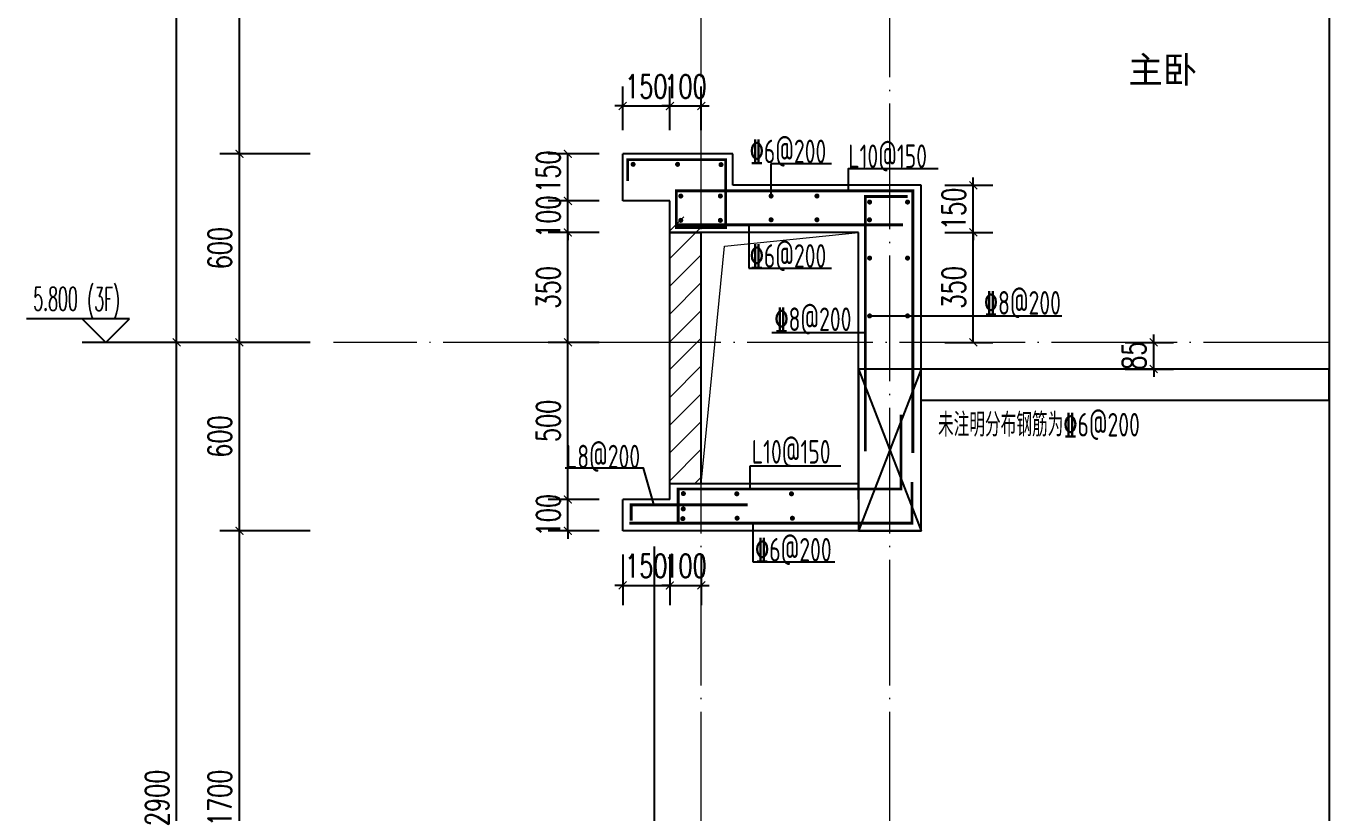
# Model space of a CAD drawing. Extents: x -668857 to 143095, y -247466 to 228182.
# Drawn here: x 16287 to 20486, y 156886 to 159389 of the extents above; entities that cross this region are included whole.
import ezdxf

# ---------------------------------------------------------------- set-up
doc = ezdxf.new("R2010")
doc.units = 0
doc.header["$LTSCALE"] = 1000
doc.linetypes.add('DOTE', pattern=[2.4200000000000004, 2, -0.2, 0.02, -0.2])
doc.layers.get('0').update_dxf_attribs({"linetype": 'CONTINUOUS'})
doc.layers.get('DEFPOINTS').update_dxf_attribs({"linetype": 'CONTINUOUS'})
for name, color, linetype in [('DIM_ELEV', 3, 'CONTINUOUS'), ('DIM_SYMB', 3, 'CONTINUOUS'), ('PUB_DIM', 3, 'CONTINUOUS'), ('PUB_TEXT', 2, 'CONTINUOUS'), ('REIN', 6, 'CONTINUOUS'), ('S-大样-砼线', 7, 'CONTINUOUS'), ('S-引出线', 40, 'CONTINUOUS'), ('TEXT', 2, 'CONTINUOUS'), ('WALL', 5, 'CONTINUOUS'), ('看线', 251, 'CONTINUOUS')]:
    doc.layers.add(name, color=color, linetype=linetype)
for name, color, linetype, lineweight in [('DOTE', 19, 'DOTE', 9), ('PUB_HATCH', 8, 'CONTINUOUS', 9), ('立面-洞口示意', 152, 'CONTINUOUS', 13)]:
    doc.layers.add(name, color=color, linetype=linetype, lineweight=lineweight)
doc.styles.add('_TCH_DIM', font='SIMPLEX.shx', dxfattribs={"width": 0.7, "bigfont": 'GBCBIG.shx'})
doc.styles.add('_TCH_DIM_T3', font='SIMPLEX', dxfattribs={"width": 0.7058823529411765, "bigfont": 'GBCBIG'})
doc.styles.add('TSSD_REIN', font='tssdeng.shx', dxfattribs={"width": 0.7, "height": 300, "bigfont": 'tssdchn.shx'})
doc.styles.add('w', font='tssdeng.shx', dxfattribs={"width": 0.8, "bigfont": 'tssdchn.shx'})
doc.dimstyles.new('_TCH_ARCH&&25', dxfattribs={"dimtxt": 74.375, "dimasz": 25, "dimexe": 62.5, "dimexo": 75, "dimgap": 25, "dimtad": 1, "dimdec": 0, "dimzin": 0, "dimdsep": 46, "dimtxsty": '_TCH_DIM_T3', "dimblk": 'ARCHTICK', "dimcen": 0.09, "dimclrt": 7, "dimazin": 0, "dimtfac": 1, "dimtdec": 0, "dimtix": 1, "dimtmove": 2, "dimatfit": 3, "dimldrblk": 'ARCHTICK', "dimfxl": 0, "dimtolj": 1, "dimtzin": 0, "dimarcsym": 0})

# ---------------------------------------------------------------- blocks, each defined once
blk = doc.blocks.new('_ArchTick')
at = {"color": 0, "linetype": 'ByBlock', "const_width": 0.15}
blk.add_lwpolyline([(-0.5, -0.5), (0.5, 0.5)], dxfattribs=at)
blk = doc.blocks.new('*D2985')
at = {"layer": 'DEFPOINTS', "color": 0}
for p in [(16965.05684013979, 157783.2258814367), (17265.05684016051, 157783.2258814367), (17265.05684016051, 156083.225881426)]:
    blk.add_point(p, dxfattribs=at)
at = {"layer": 'PUB_DIM', "color": 0, "lineweight": -2}
for p, q in [((17190.05684016051, 157783.2258814367), (16902.55684013979, 157783.2258814367)), ((16965.05684013979, 156083.225881426), (16965.05684013979, 157783.2258814367)), ((17190.05684016051, 156083.225881426), (16902.55684013979, 156083.225881426))]:
    blk.add_line(p, q, dxfattribs=at)
at = {"layer": 'PUB_DIM', "color": 0, "lineweight": -2, "xscale": 25, "yscale": 25, "zscale": 25}
for p, rotation in [((16965.05684013979, 157783.2258814367), 90), ((16965.05684013979, 156083.225881426), 270)]:
    blk.add_blockref('_ArchTick', p, dxfattribs=dict(at, rotation=rotation))
at = {"layer": 'PUB_DIM', "color": 7, "insert": (16902.86934013976, 156933.2258814314), "char_height": 74.375, "attachment_point": 5, "rotation": 90, "style": '_TCH_DIM_T3'}
blk.add_mtext('\\A1;1700', dxfattribs=at)
blk = doc.blocks.new('*D2986')
at = {"layer": 'DEFPOINTS', "color": 0}
for p in [(16965.05684013979, 158383.2258814365), (17265.05684016051, 158383.2258814365), (17265.05684016051, 157783.2258814367)]:
    blk.add_point(p, dxfattribs=at)
at = {"layer": 'PUB_DIM', "color": 0, "lineweight": -2}
for p, q in [((17190.05684016051, 158383.2258814365), (16902.55684013979, 158383.2258814365)), ((16965.05684013979, 157783.2258814367), (16965.05684013979, 158383.2258814365)), ((17190.05684016051, 157783.2258814367), (16902.55684013979, 157783.2258814367))]:
    blk.add_line(p, q, dxfattribs=at)
at = {"layer": 'PUB_DIM', "color": 0, "lineweight": -2, "xscale": 25, "yscale": 25, "zscale": 25}
for p, rotation in [((16965.05684013979, 158383.2258814365), 90), ((16965.05684013979, 157783.2258814367), 270)]:
    blk.add_blockref('_ArchTick', p, dxfattribs=dict(at, rotation=rotation))
at = {"layer": 'PUB_DIM', "color": 7, "insert": (16902.86934013976, 158083.2258814366), "char_height": 74.375, "attachment_point": 5, "rotation": 90, "style": '_TCH_DIM_T3'}
blk.add_mtext('\\A1;600', dxfattribs=at)
blk = doc.blocks.new('*D2987')
at = {"layer": 'DEFPOINTS', "color": 0}
for p in [(16965.05684013979, 158983.2258814325), (17265.05684016051, 158983.2258814325), (17265.05684016051, 158383.2258814365)]:
    blk.add_point(p, dxfattribs=at)
at = {"layer": 'PUB_DIM', "color": 0, "lineweight": -2}
for p, q in [((17190.05684016051, 158983.2258814325), (16902.55684013979, 158983.2258814325)), ((16965.05684013979, 158383.2258814365), (16965.05684013979, 158983.2258814325)), ((17190.05684016051, 158383.2258814365), (16902.55684013979, 158383.2258814365))]:
    blk.add_line(p, q, dxfattribs=at)
at = {"layer": 'PUB_DIM', "color": 0, "lineweight": -2, "xscale": 25, "yscale": 25, "zscale": 25}
for p, rotation in [((16965.05684013979, 158983.2258814325), 90), ((16965.05684013979, 158383.2258814365), 270)]:
    blk.add_blockref('_ArchTick', p, dxfattribs=dict(at, rotation=rotation))
at = {"layer": 'PUB_DIM', "color": 7, "insert": (16902.86934013976, 158683.2258814345), "char_height": 74.375, "attachment_point": 5, "rotation": 90, "style": '_TCH_DIM_T3'}
blk.add_mtext('\\A1;600', dxfattribs=at)
blk = doc.blocks.new('*D2988')
at = {"layer": 'DEFPOINTS', "color": 0}
for p in [(16965.05684013979, 160683.2258814365), (17265.05684016051, 160683.2258814365), (17265.05684016051, 158983.2258814325)]:
    blk.add_point(p, dxfattribs=at)
at = {"layer": 'PUB_DIM', "color": 0, "lineweight": -2}
for p, q in [((17190.05684016051, 160683.2258814365), (16902.55684013979, 160683.2258814365)), ((16965.05684013979, 158983.2258814325), (16965.05684013979, 160683.2258814365)), ((17190.05684016051, 158983.2258814325), (16902.55684013979, 158983.2258814325))]:
    blk.add_line(p, q, dxfattribs=at)
at = {"layer": 'PUB_DIM', "color": 0, "lineweight": -2, "xscale": 25, "yscale": 25, "zscale": 25}
for p, rotation in [((16965.05684013979, 160683.2258814365), 90), ((16965.05684013979, 158983.2258814325), 270)]:
    blk.add_blockref('_ArchTick', p, dxfattribs=dict(at, rotation=rotation))
at = {"layer": 'PUB_DIM', "color": 7, "insert": (16902.86934013976, 159833.2258814345), "char_height": 74.375, "attachment_point": 5, "rotation": 90, "style": '_TCH_DIM_T3'}
blk.add_mtext('\\A1;1700', dxfattribs=at)
blk = doc.blocks.new('*D3002')
at = {"layer": 'DEFPOINTS', "color": 0}
for p in [(16765.0568401349, 158383.2258814365), (17265.05684016005, 158383.2258814365), (17265.05684016005, 155483.2258814365)]:
    blk.add_point(p, dxfattribs=at)
at = {"layer": 'PUB_DIM', "color": 0, "lineweight": -2}
for p, q in [((17190.05684016005, 158383.2258814365), (16702.5568401349, 158383.2258814365)), ((16765.0568401349, 155483.2258814365), (16765.0568401349, 158383.2258814365)), ((17190.05684016005, 155483.2258814365), (16702.5568401349, 155483.2258814365))]:
    blk.add_line(p, q, dxfattribs=at)
at = {"layer": 'PUB_DIM', "color": 0, "lineweight": -2, "xscale": 25, "yscale": 25, "zscale": 25}
for p, rotation in [((16765.0568401349, 158383.2258814365), 90), ((16765.0568401349, 155483.2258814365), 270)]:
    blk.add_blockref('_ArchTick', p, dxfattribs=dict(at, rotation=rotation))
at = {"layer": 'PUB_DIM', "color": 7, "insert": (16702.86934013488, 156933.2258814365), "char_height": 74.375, "attachment_point": 5, "rotation": 90, "style": '_TCH_DIM_T3'}
blk.add_mtext('\\A1;2900', dxfattribs=at)
blk = doc.blocks.new('*D3003')
at = {"layer": 'DEFPOINTS', "color": 0}
for p in [(16765.0568401349, 161283.2258814363), (17265.05684016005, 161283.2258814363), (17265.05684016005, 158383.2258814365)]:
    blk.add_point(p, dxfattribs=at)
at = {"layer": 'PUB_DIM', "color": 0, "lineweight": -2}
for p, q in [((17190.05684016005, 161283.2258814363), (16702.5568401349, 161283.2258814363)), ((16765.0568401349, 158383.2258814365), (16765.0568401349, 161283.2258814363)), ((17190.05684016005, 158383.2258814365), (16702.5568401349, 158383.2258814365))]:
    blk.add_line(p, q, dxfattribs=at)
at = {"layer": 'PUB_DIM', "color": 0, "lineweight": -2, "xscale": 25, "yscale": 25, "zscale": 25}
for p, rotation in [((16765.0568401349, 161283.2258814363), 90), ((16765.0568401349, 158383.2258814365), 270)]:
    blk.add_blockref('_ArchTick', p, dxfattribs=dict(at, rotation=rotation))
at = {"layer": 'PUB_DIM', "color": 7, "insert": (16702.86934013488, 159833.2258814364), "char_height": 74.375, "attachment_point": 5, "rotation": 90, "style": '_TCH_DIM_T3'}
blk.add_mtext('\\A1;2900', dxfattribs=at)
blk = doc.blocks.new('FSDFSFSFSFEFSFESF')
at = {"layer": '看线'}
blk.add_line((1114228.273350265, 467393.3721650818), (1114228.273350265, 465805.1368709645), dxfattribs=at)
blk = doc.blocks.new('*D3148')
at = {"layer": 'DEFPOINTS', "color": 0}
for p in [(19709.47988482754, 158383.2258814248), (19875.43976991953, 158383.2258814248), (19709.47988482754, 158298.2258814372)]:
    blk.add_point(p, dxfattribs=at)
at = {"layer": 'PUB_DIM', "color": 0, "lineweight": -2}
for p, q in [((19875.43976991953, 158383.2258814248), (19875.43976991953, 158408.2258814248)), ((19784.47988482754, 158383.2258814248), (19937.93976991953, 158383.2258814248)), ((19875.43976991953, 158298.2258814372), (19875.43976991953, 158383.2258814248)), ((19784.47988482754, 158298.2258814372), (19937.93976991953, 158298.2258814372)), ((19875.43976991953, 158298.2258814372), (19875.43976991953, 158273.2258814372))]:
    blk.add_line(p, q, dxfattribs=at)
at = {"layer": 'PUB_DIM', "color": 0, "lineweight": -2, "xscale": 25, "yscale": 25, "zscale": 25}
for p, rotation in [((19875.43976991953, 158383.2258814248), 270), ((19875.43976991953, 158298.2258814372), 90)]:
    blk.add_blockref('_ArchTick', p, dxfattribs=dict(at, rotation=rotation))
at = {"layer": 'PUB_DIM', "color": 7, "insert": (19813.2522699195, 158340.725881431), "char_height": 74.375, "attachment_point": 5, "rotation": 90, "style": '_TCH_DIM_T3'}
blk.add_mtext('\\A1;85', dxfattribs=at)
blk = doc.blocks.new('*D3149')
at = {"layer": 'DEFPOINTS', "color": 0}
for p in [(18335.2510039206, 159135.5493595354), (18185.25100389126, 158983.2258814288), (18335.2510039206, 158983.225881426)]:
    blk.add_point(p, dxfattribs=at)
at = {"layer": 'PUB_DIM', "color": 0, "lineweight": -2}
for p, q in [((18185.25100389126, 159058.2258814288), (18185.25100389126, 159198.0493595354)), ((18335.2510039206, 159058.225881426), (18335.2510039206, 159198.0493595354)), ((18185.25100389126, 159135.5493595354), (18160.25100389126, 159135.5493595354)), ((18185.25100389126, 159135.5493595354), (18335.2510039206, 159135.5493595354)), ((18335.2510039206, 159135.5493595354), (18360.2510039206, 159135.5493595354))]:
    blk.add_line(p, q, dxfattribs=at)
at = {"layer": 'PUB_DIM', "color": 0, "lineweight": -2, "xscale": 25, "yscale": 25, "zscale": 25}
blk.add_blockref('_ArchTick', (18185.25100389126, 159135.5493595354), dxfattribs=at)
at = {"layer": 'PUB_DIM', "color": 0, "lineweight": -2, "xscale": 25, "yscale": 25, "zscale": 25, "rotation": 180}
blk.add_blockref('_ArchTick', (18335.2510039206, 159135.5493595354), dxfattribs=at)
at = {"layer": 'PUB_DIM', "color": 7, "insert": (18260.25100390593, 159197.7368595354), "char_height": 74.375, "attachment_point": 5, "style": '_TCH_DIM_T3'}
blk.add_mtext('\\A1;150', dxfattribs=at)
blk = doc.blocks.new('*D3150')
at = {"layer": 'DEFPOINTS', "color": 0}
for p in [(18435.25099724301, 159135.549359533), (18335.2510039206, 158983.225881426), (18435.25099724301, 158983.2258814242)]:
    blk.add_point(p, dxfattribs=at)
at = {"layer": 'PUB_DIM', "color": 0, "lineweight": -2}
for p, q in [((18335.2510039206, 159058.225881426), (18335.2510039206, 159198.049359533)), ((18435.25099724301, 159058.2258814242), (18435.25099724301, 159198.049359533)), ((18335.2510039206, 159135.549359533), (18310.2510039206, 159135.549359533)), ((18335.2510039206, 159135.549359533), (18435.25099724301, 159135.549359533)), ((18435.25099724301, 159135.549359533), (18460.25099724301, 159135.549359533))]:
    blk.add_line(p, q, dxfattribs=at)
at = {"layer": 'PUB_DIM', "color": 0, "lineweight": -2, "xscale": 25, "yscale": 25, "zscale": 25}
blk.add_blockref('_ArchTick', (18335.2510039206, 159135.549359533), dxfattribs=at)
at = {"layer": 'PUB_DIM', "color": 0, "lineweight": -2, "xscale": 25, "yscale": 25, "zscale": 25, "rotation": 180}
blk.add_blockref('_ArchTick', (18435.25099724301, 159135.549359533), dxfattribs=at)
at = {"layer": 'PUB_DIM', "color": 7, "insert": (18385.2510005818, 159197.736859533), "char_height": 74.375, "attachment_point": 5, "style": '_TCH_DIM_T3'}
blk.add_mtext('\\A1;100', dxfattribs=at)
blk = doc.blocks.new('*D3151')
at = {"layer": 'DEFPOINTS', "color": 0}
for p in [(18185.25100392805, 157783.2258814325), (18335.25100392665, 157783.2258814297), (18335.25100392665, 157609.5151914767)]:
    blk.add_point(p, dxfattribs=at)
at = {"layer": 'PUB_DIM', "color": 0, "lineweight": -2}
for p, q in [((18185.25100392805, 157708.2258814325), (18185.25100392805, 157547.0151914767)), ((18335.25100392665, 157708.2258814297), (18335.25100392665, 157547.0151914767)), ((18185.25100392805, 157609.5151914767), (18160.25100392805, 157609.5151914767)), ((18185.25100392805, 157609.5151914767), (18335.25100392665, 157609.5151914767)), ((18335.25100392665, 157609.5151914767), (18360.25100392665, 157609.5151914767))]:
    blk.add_line(p, q, dxfattribs=at)
at = {"layer": 'PUB_DIM', "color": 0, "lineweight": -2, "xscale": 25, "yscale": 25, "zscale": 25}
blk.add_blockref('_ArchTick', (18185.25100392805, 157609.5151914767), dxfattribs=at)
at = {"layer": 'PUB_DIM', "color": 0, "lineweight": -2, "xscale": 25, "yscale": 25, "zscale": 25, "rotation": 180}
blk.add_blockref('_ArchTick', (18335.25100392665, 157609.5151914767), dxfattribs=at)
at = {"layer": 'PUB_DIM', "color": 7, "insert": (18260.25100392735, 157671.7026914767), "char_height": 74.375, "attachment_point": 5, "style": '_TCH_DIM_T3'}
blk.add_mtext('\\A1;150', dxfattribs=at)
blk = doc.blocks.new('*D3152')
at = {"layer": 'DEFPOINTS', "color": 0}
for p in [(18335.25100392665, 157783.2258814297), (18435.25099724907, 157783.2258814279), (18435.25099724907, 157609.5151914741)]:
    blk.add_point(p, dxfattribs=at)
at = {"layer": 'PUB_DIM', "color": 0, "lineweight": -2}
for p, q in [((18335.25100392665, 157708.2258814297), (18335.25100392665, 157547.0151914741)), ((18435.25099724907, 157708.2258814279), (18435.25099724907, 157547.0151914741)), ((18335.25100392665, 157609.5151914741), (18310.25100392665, 157609.5151914741)), ((18335.25100392665, 157609.5151914741), (18435.25099724907, 157609.5151914741)), ((18435.25099724907, 157609.5151914741), (18460.25099724907, 157609.5151914741))]:
    blk.add_line(p, q, dxfattribs=at)
at = {"layer": 'PUB_DIM', "color": 0, "lineweight": -2, "xscale": 25, "yscale": 25, "zscale": 25}
blk.add_blockref('_ArchTick', (18335.25100392665, 157609.5151914741), dxfattribs=at)
at = {"layer": 'PUB_DIM', "color": 0, "lineweight": -2, "xscale": 25, "yscale": 25, "zscale": 25, "rotation": 180}
blk.add_blockref('_ArchTick', (18435.25099724907, 157609.5151914741), dxfattribs=at)
at = {"layer": 'PUB_DIM', "color": 7, "insert": (18385.25100058786, 157671.7026914741), "char_height": 74.375, "attachment_point": 5, "style": '_TCH_DIM_T3'}
blk.add_mtext('\\A1;100', dxfattribs=at)
blk = doc.blocks.new('*D3153')
at = {"layer": 'DEFPOINTS', "color": 0}
for p in [(18010.64023746506, 158983.2258814288), (18185.25100391408, 158983.2258814288), (18185.25100391408, 158833.2258814288)]:
    blk.add_point(p, dxfattribs=at)
at = {"layer": 'PUB_DIM', "color": 0, "lineweight": -2}
for p, q in [((18110.25100391408, 158983.2258814288), (17948.14023746506, 158983.2258814288)), ((18010.64023746506, 158833.2258814288), (18010.64023746506, 158983.2258814288)), ((18110.25100391408, 158833.2258814288), (17948.14023746506, 158833.2258814288))]:
    blk.add_line(p, q, dxfattribs=at)
at = {"layer": 'PUB_DIM', "color": 0, "lineweight": -2, "xscale": 25, "yscale": 25, "zscale": 25}
for p, rotation in [((18010.64023746506, 158983.2258814288), 90), ((18010.64023746506, 158833.2258814288), 270)]:
    blk.add_blockref('_ArchTick', p, dxfattribs=dict(at, rotation=rotation))
at = {"layer": 'PUB_DIM', "color": 7, "insert": (17948.45273746506, 158926.514456554), "char_height": 74.375, "attachment_point": 5, "rotation": 90, "style": '_TCH_DIM_T3'}
blk.add_mtext('\\A1;150', dxfattribs=at)
blk = doc.blocks.new('*D3154')
at = {"layer": 'DEFPOINTS', "color": 0}
for p in [(18010.64023746506, 158733.2258782649), (18185.25100392805, 158733.2258782649), (18185.25100391408, 158383.2258814288)]:
    blk.add_point(p, dxfattribs=at)
at = {"layer": 'PUB_DIM', "color": 0, "lineweight": -2}
for p, q in [((18110.25100392805, 158733.2258782649), (17948.14023746506, 158733.2258782649)), ((18010.64023746506, 158383.2258814288), (18010.64023746506, 158733.2258782649)), ((18110.25100391408, 158383.2258814288), (17948.14023746506, 158383.2258814288))]:
    blk.add_line(p, q, dxfattribs=at)
at = {"layer": 'PUB_DIM', "color": 0, "lineweight": -2, "xscale": 25, "yscale": 25, "zscale": 25}
for p, rotation in [((18010.64023746506, 158733.2258782649), 90), ((18010.64023746506, 158383.2258814288), 270)]:
    blk.add_blockref('_ArchTick', p, dxfattribs=dict(at, rotation=rotation))
at = {"layer": 'PUB_DIM', "color": 7, "insert": (17948.45273746504, 158558.2258798468), "char_height": 74.375, "attachment_point": 5, "rotation": 90, "style": '_TCH_DIM_T3'}
blk.add_mtext('\\A1;350', dxfattribs=at)
blk = doc.blocks.new('*D3155')
at = {"layer": 'DEFPOINTS', "color": 0}
for p in [(18010.64023746506, 158383.2258814288), (18185.25100391408, 158383.2258814288), (18185.25100391408, 157883.2258814288)]:
    blk.add_point(p, dxfattribs=at)
at = {"layer": 'PUB_DIM', "color": 0, "lineweight": -2}
for p, q in [((18110.25100391408, 158383.2258814288), (17948.14023746506, 158383.2258814288)), ((18010.64023746506, 157883.2258814288), (18010.64023746506, 158383.2258814288)), ((18110.25100391408, 157883.2258814288), (17948.14023746506, 157883.2258814288))]:
    blk.add_line(p, q, dxfattribs=at)
at = {"layer": 'PUB_DIM', "color": 0, "lineweight": -2, "xscale": 25, "yscale": 25, "zscale": 25}
for p, rotation in [((18010.64023746506, 158383.2258814288), 90), ((18010.64023746506, 157883.2258814288), 270)]:
    blk.add_blockref('_ArchTick', p, dxfattribs=dict(at, rotation=rotation))
at = {"layer": 'PUB_DIM', "color": 7, "insert": (17948.45273746504, 158133.2258814288), "char_height": 74.375, "attachment_point": 5, "rotation": 90, "style": '_TCH_DIM_T3'}
blk.add_mtext('\\A1;500', dxfattribs=at)
blk = doc.blocks.new('*D3156')
at = {"layer": 'DEFPOINTS', "color": 0}
for p in [(18010.64023746506, 157883.2258814288), (18185.25100391408, 157883.2258814288), (18185.25100391408, 157783.2258814288)]:
    blk.add_point(p, dxfattribs=at)
at = {"layer": 'PUB_DIM', "color": 0, "lineweight": -2}
for p, q in [((18010.64023746506, 157883.2258814288), (18010.64023746506, 157908.2258814288)), ((18110.25100391408, 157883.2258814288), (17948.14023746506, 157883.2258814288)), ((18010.64023746506, 157783.2258814288), (18010.64023746506, 157883.2258814288)), ((18110.25100391408, 157783.2258814288), (17948.14023746506, 157783.2258814288)), ((18010.64023746506, 157783.2258814288), (18010.64023746506, 157758.2258814288))]:
    blk.add_line(p, q, dxfattribs=at)
at = {"layer": 'PUB_DIM', "color": 0, "lineweight": -2, "xscale": 25, "yscale": 25, "zscale": 25}
for p, rotation in [((18010.64023746506, 157883.2258814288), 270), ((18010.64023746506, 157783.2258814288), 90)]:
    blk.add_blockref('_ArchTick', p, dxfattribs=dict(at, rotation=rotation))
at = {"layer": 'PUB_DIM', "color": 7, "insert": (17948.45273746504, 157833.2258814288), "char_height": 74.375, "attachment_point": 5, "rotation": 90, "style": '_TCH_DIM_T3'}
blk.add_mtext('\\A1;100', dxfattribs=at)
blk = doc.blocks.new('*D3191')
at = {"layer": 'DEFPOINTS', "color": 0}
for p in [(19135.25100394993, 158733.22588143), (19301.21088904192, 158733.22588143), (19135.25100394993, 158383.2258632946)]:
    blk.add_point(p, dxfattribs=at)
at = {"layer": 'PUB_DIM', "color": 0, "lineweight": -2}
for p, q in [((19210.25100394993, 158733.22588143), (19363.71088904192, 158733.22588143)), ((19301.21088904192, 158383.2258632946), (19301.21088904192, 158733.22588143)), ((19210.25100394993, 158383.2258632946), (19363.71088904192, 158383.2258632946))]:
    blk.add_line(p, q, dxfattribs=at)
at = {"layer": 'PUB_DIM', "color": 0, "lineweight": -2, "xscale": 25, "yscale": 25, "zscale": 25}
for p, rotation in [((19301.21088904192, 158733.22588143), 90), ((19301.21088904192, 158383.2258632946), 270)]:
    blk.add_blockref('_ArchTick', p, dxfattribs=dict(at, rotation=rotation))
at = {"layer": 'PUB_DIM', "color": 7, "insert": (19239.02338904189, 158558.2258723623), "char_height": 74.375, "attachment_point": 5, "rotation": 90, "style": '_TCH_DIM_T3'}
blk.add_mtext('\\A1;350', dxfattribs=at)
blk = doc.blocks.new('*D3192')
at = {"layer": 'DEFPOINTS', "color": 0}
for p in [(19135.25100394993, 158883.2258632962), (19301.21088904192, 158883.2258632962), (19135.25100394993, 158733.22588143)]:
    blk.add_point(p, dxfattribs=at)
at = {"layer": 'PUB_DIM', "color": 0, "lineweight": -2}
for p, q in [((19301.21088904192, 158883.2258632962), (19301.21088904192, 158908.2258632962)), ((19210.25100394993, 158883.2258632962), (19363.71088904192, 158883.2258632962)), ((19301.21088904192, 158733.22588143), (19301.21088904192, 158883.2258632962)), ((19210.25100394993, 158733.22588143), (19363.71088904192, 158733.22588143)), ((19301.21088904192, 158733.22588143), (19301.21088904192, 158708.22588143))]:
    blk.add_line(p, q, dxfattribs=at)
at = {"layer": 'PUB_DIM', "color": 0, "lineweight": -2, "xscale": 25, "yscale": 25, "zscale": 25}
for p, rotation in [((19301.21088904192, 158883.2258632962), 270), ((19301.21088904192, 158733.22588143), 90)]:
    blk.add_blockref('_ArchTick', p, dxfattribs=dict(at, rotation=rotation))
at = {"layer": 'PUB_DIM', "color": 7, "insert": (19239.02338904189, 158808.2258723631), "char_height": 74.375, "attachment_point": 5, "rotation": 90, "style": '_TCH_DIM_T3'}
blk.add_mtext('\\A1;150', dxfattribs=at)
blk = doc.blocks.new('*D3193')
at = {"layer": 'DEFPOINTS', "color": 0}
for p in [(18010.64023746506, 158833.2258814325), (18185.25100392805, 158833.2258814325), (18185.25100392805, 158733.2258782649)]:
    blk.add_point(p, dxfattribs=at)
at = {"layer": 'PUB_DIM', "color": 0, "lineweight": -2}
for p, q in [((18010.64023746506, 158833.2258814325), (18010.64023746506, 158858.2258814325)), ((18110.25100392805, 158833.2258814325), (17948.14023746506, 158833.2258814325)), ((18010.64023746506, 158733.2258782649), (18010.64023746506, 158833.2258814325)), ((18110.25100392805, 158733.2258782649), (17948.14023746506, 158733.2258782649)), ((18010.64023746506, 158733.2258782649), (18010.64023746506, 158708.2258782649))]:
    blk.add_line(p, q, dxfattribs=at)
at = {"layer": 'PUB_DIM', "color": 0, "lineweight": -2, "xscale": 25, "yscale": 25, "zscale": 25}
for p, rotation in [((18010.64023746506, 158833.2258814325), 270), ((18010.64023746506, 158733.2258782649), 90)]:
    blk.add_blockref('_ArchTick', p, dxfattribs=dict(at, rotation=rotation))
at = {"layer": 'PUB_DIM', "color": 7, "insert": (17948.45273746504, 158783.2258798487), "char_height": 74.375, "attachment_point": 5, "rotation": 90, "style": '_TCH_DIM_T3'}
blk.add_mtext('\\A1;100', dxfattribs=at)

msp = doc.modelspace()

# ---------------------------------------------------------------- hatches: boundary and pattern name
at = {"layer": 'PUB_HATCH'}
h = msp.add_hatch(dxfattribs=at)
h.set_pattern_fill('普通砖', color=256, scale=25, style=0)
h.set_pattern_definition([(45, (-402695.3464905536, 321071.1357637815), (-44.19419150182874, 44.19419150182875), [])])
h.paths.add_polyline_path([(18335.25100355552, 157933.2258814418), (18435.25100355645, 157933.2258814418), (18435.25099722299, 158783.2258814283), (18335.25099722299, 158783.2258806833)])

# ---------------------------------------------------------------- linework, layer by layer
at = {"layer": 'DIM_ELEV', "color": 1}
for p, q in [((16615.05684013397, 158458.2258814365), (16287.05684013397, 158458.2258814365)), ((16540.05684013397, 158383.2258814365), (16465.05684013397, 158458.2258814365)), ((16540.05684013397, 158383.2258814365), (16615.05684013397, 158458.2258814365)), ((16965.05684013967, 158383.2258814365), (16465.05684013397, 158383.2258814365))]:
    msp.add_line(p, q, dxfattribs=at)
at = {"layer": 'DIM_SYMB'}
msp.add_lwpolyline([(20433.7759164673, 170503.2258839782), (20433.77591646672, 160871.3497379043), (20486.27591646672, 160852.2413006054), (20381.27591646672, 160833.7269676309), (20433.77591646672, 160815.0997379043), (20433.77591646614, 151183.2235918305)], dxfattribs=at)
at = {"layer": 'DOTE', "color": 1, "linetype": 'DOTE', "ltscale": 0.2}
for p, q in [((18435.25099724031, 151483.2235918305), (18435.25099724007, 171083.2258814365)), ((19035.25099724031, 151483.2235918303), (19035.25099724007, 171083.2258814365)), ((20433.77591646614, 158383.2258814365), (17265.05684016051, 158383.2258814365))]:
    msp.add_line(p, q, dxfattribs=at)
at = {"layer": 'REIN', "const_width": 9}
for points in [[(18201.11437636989, 158897.2792082329), (18201.11437636989, 158964.4836905424), (18513.17585394162, 158964.4836905424), (18513.17585394162, 158748.4418468971), (18355.87269321459, 158748.4418468971), (18355.87269321459, 158865.7078717698), (19108.51026302952, 158865.7078717698), (19108.51026302952, 158030.6983333949)], [(18957.41015920418, 158036.2987069238), (18957.41015920418, 158847.4297296007), (19092.12783071774, 158847.4297296007)], [(18355.87264997096, 158757.4399000021), (19077.49773116366, 158757.4399000021)], [(18361.92997168147, 157810.4085920375), (18361.92997168147, 157916.1298033035), (19070.8179313741, 157916.1298033035), (19070.8179313741, 158153.0686832181)], [(18205.87269318153, 157807.4400015764), (19106.23864758157, 157807.4400015764), (19106.23864758157, 157939.0014289872)], [(18211.92996940625, 157815.7916921609), (18211.92996940625, 157866.133511328), (18582.99691748482, 157866.133511328)]]:
    msp.add_lwpolyline(points, dxfattribs=at)
at = {"layer": 'REIN', "const_width": 8}
for points in [[(18214.35489201642, 158949.8526912259, 1), (18222.35489201642, 158949.8526912259, 1)], [(18355.9118314097, 158949.8526912259, 1), (18363.9118314097, 158949.8526912259, 1)], [(18494.12866321302, 158948.9295527341, 1), (18502.12866321302, 158948.9295527341, 1)], [(18366.09120678998, 158848.9844252022, 1), (18374.09120678998, 158848.9844252022, 1)], [(18492.06097757912, 158848.9844252022, 1), (18500.06097757912, 158848.9844252022, 1)], [(18653.49950954414, 158848.9844252022, 1), (18661.49950954414, 158848.9844252022, 1)], [(18799.50992566443, 158848.9844252022, 1), (18807.50992566443, 158848.9844252022, 1)], [(18967.15151453114, 158829.7831445413, 1), (18975.15151453114, 158829.7831445413, 1)], [(19087.87254485584, 158829.7831445413, 1), (19095.87254485584, 158829.7831445413, 1)], [(18366.09116354634, 158771.5829387057, 1), (18374.09116354634, 158771.5829387057, 1)], [(18492.06093433549, 158771.5829387057, 1), (18500.06093433549, 158771.5829387057, 1)], [(18653.49946630051, 158773.405746132, 1), (18661.49946630051, 158773.405746132, 1)], [(18799.5098824208, 158773.405746132, 1), (18807.5098824208, 158773.405746132, 1)], [(18966.56535529488, 158773.405746132, 1), (18974.56535529488, 158773.405746132, 1)], [(18967.15151453114, 158651.432787657, 1), (18975.15151453114, 158651.432787657, 1)], [(19087.87254485584, 158651.432787657, 1), (19095.87254485584, 158651.432787657, 1)], [(18967.15151453114, 158467.2974295544, 1), (18975.15151453114, 158467.2974295544, 1)], [(19087.87254485584, 158467.2974295544, 1), (19095.87254485584, 158467.2974295544, 1)], [(18374.35896182249, 157901.8378874202, 1), (18382.35896182249, 157901.8378874202, 1)], [(18544.27707477848, 157901.0680060227, 1), (18552.27707477848, 157901.0680060227, 1)], [(18718.32173857096, 157901.0680060227, 1), (18726.32173857096, 157901.0680060227, 1)], [(18373.95261580314, 157852.9681130777, 1), (18381.95261580314, 157852.9681130777, 1)], [(18372.57238210135, 157822.0113811556, 1), (18380.57238210135, 157822.0113811556, 1)], [(18545.28941505359, 157823.4058477064, 1), (18553.28941505359, 157823.4058477064, 1)], [(18721.20369816248, 157823.4058477064, 1), (18729.20369816248, 157823.4058477064, 1)]]:
    msp.add_lwpolyline(points, format="xyb", close=True, dxfattribs=at)
at = {"layer": 'S-大样-砼线'}
for p, q in [((18935.25099807655, 158298.2258854873), (19135.25099689377, 157783.2258995689)), ((19135.25394482029, 158298.225885491), (18935.2539460189, 157783.2258995652))]:
    msp.add_line(p, q, dxfattribs=at)
msp.add_lwpolyline([(19135.25100393922, 158298.2258854873), (18935.25099807655, 158298.2258854873), (18935.25099807841, 157783.2258995689), (19135.25100394015, 157783.2258995689)], close=True, dxfattribs=at)
at = {"layer": 'S-引出线'}
for p, q in [((18657.49950954414, 158848.9844252022), (18657.49950954414, 158952.1751772959)), ((18657.49950954414, 158952.1751772959), (18849.7314536311, 158952.1751772959)), ((18586.39734098272, 158757.4399000021), (18586.39734098225, 158619.3597255604)), ((18586.39734098225, 158619.3597255604), (18849.7284677774, 158619.3597255604)), ((18971.15151453114, 158467.2974295544), (19582.96458906311, 158467.2974295544)), ((18660.14058652896, 158414.2316060339), (18957.41015920418, 158414.2316060339)), ((18590.71264459335, 157990.188230466), (18879.60529347559, 157990.188230466)), ((18590.71264459335, 157916.1298033035), (18590.71264459335, 157990.188230466)), ((18599.45315872834, 157807.4400015764), (18599.45315872834, 157684.034479179)), ((18599.45315872834, 157684.034479179), (18860.66642524538, 157684.034479179))]:
    msp.add_line(p, q, dxfattribs=at)
for points in [[(18904.12749100107, 158865.7078717698), (18904.12749100107, 158936.5433654761), (19189.05905361989, 158936.5433654761)], [(18284.99974057593, 157864.2644375412), (18251.80649161388, 157982.6714416879), (18001.66157726248, 157982.6714416879)]]:
    msp.add_lwpolyline(points, dxfattribs=at)
at = {"layer": 'WALL'}
for p, q in [((18535.25100395319, 158983.2258814425), (18185.25100392805, 158983.2258814325)), ((18185.25100392805, 158833.2258814325), (18185.25100392805, 158983.2258814325)), ((18535.25100395319, 158883.2258814356), (18535.25100395319, 158983.2258814425)), ((19135.25100392851, 158883.2258814356), (18535.25100395319, 158883.2258814356)), ((19135.25100392851, 158298.2258814299), (19135.25100392851, 158883.2258814356)), ((18335.25100395319, 158833.2258814514), (18185.25100392805, 158833.2258814325)), ((18335.25100395319, 158733.22588143), (18335.25100395319, 158833.2258814514)), ((18935.25100392851, 158733.2258814299), (18335.25100395319, 158733.22588143)), ((18335.25100392851, 157883.2258806861), (18335.25099722299, 158733.2258806833)), ((18335.25099722299, 158733.2258806833), (18435.25099722299, 158733.2258814283)), ((18435.25100353456, 157933.2258814418), (18435.25099722299, 158733.2258814283)), ((18935.25100392758, 158298.2258814323), (18935.25100392851, 158733.2258814299)), ((18935.25100391454, 157883.2258814246), (18935.25100392758, 158298.2258814323)), ((20433.77591644929, 158298.2258814404), (19135.25100392851, 158298.2258814299)), ((20433.77591644975, 158198.2258814404), (20433.77591644929, 158298.2258814404)), ((20433.77591644975, 158198.2258814404), (19135.25100394015, 158198.2258814321)), ((19135.25100394015, 157783.2258814245), (19135.25100394015, 158198.2258814321)), ((18935.2480638875, 157933.2258814421), (18335.25100620327, 157933.2258814417)), ((18335.25100620327, 157883.2258814417), (18335.25100620327, 157933.2258814417)), ((18185.25100392805, 157783.2258814325), (18185.25100392805, 157883.2258812779)), ((18335.25100392851, 157883.2258806861), (18185.25100392805, 157883.2258812779)), ((19135.25100394015, 157783.2258814245), (18185.25100392805, 157783.2258814325))]:
    msp.add_line(p, q, dxfattribs=at)
at = {"layer": '立面-洞口示意'}
msp.add_lwpolyline([(18435.25100353456, 157933.2258814418), (18509.40612969038, 158689.7473338144), (18935.25100390756, 158733.2258814207)], dxfattribs=at)

# ---------------------------------------------------------------- block references
msp.add_blockref('FSDFSFSFSFEFSFESF', (-1095943.022346338, -309660.1462836496))

# ---------------------------------------------------------------- texts
at = {"layer": 'PUB_TEXT'}
msp.add_text('主卧', height=84.39716312056737, dxfattribs=at).set_placement((19794.46909910816, 159208.8488595508))
at = {"layer": 'PUB_TEXT', "color": 1, "style": '_TCH_DIM', "width": 0.4941176470588236}
for s, p in [('(3F)', (16481.10684013402, 158483.2508814364)), ('5.800', (16308.95684013399, 158484.4758814365))]:
    msp.add_text(s, height=74.375, dxfattribs=at).set_placement(p)
at = {"layer": 'TEXT', "width": 0.7}
for s, style, p in [('%%1326@200', 'w', (18589.58692375154, 158953.5922046377)), ('L10@150', 'w', (18903.07987603874, 158938.0834779515)), ('%%1326@200', 'TSSD_REIN', (18589.58393789784, 158620.7767529021)), ('%%1328@200', 'w', (19334.90806749792, 158471.4061983674)), ('%%1328@200', 'w', (18668.15897775025, 158419.2635133386)), ('未注明分布钢筋为%%1326@200', 'TSSD_REIN', (19188.75298501833, 158083.4686725598)), ('L8@200', 'TSSD_REIN', (18004.45957955348, 157982.1289112836)), ('L10@150', 'TSSD_REIN', (18596.07532333027, 157997.2510424587)), ('%%1326@200', 'TSSD_REIN', (18606.70737230222, 157685.4515065207))]:
    msp.add_text(s, height=75, rotation=1.867629851175362e-07, dxfattribs=dict(at, style=style)).set_placement(p)

# ---------------------------------------------------------------- dimensions: what is measured, and where the dimension line sits
at = {"layer": 'PUB_DIM'}
for p1, p2, distance, picture, middle in [((17265.05684016005, 158383.2258814365), (17265.05684016005, 161283.2258814363), 500.00000002514935, '*D3003', (16702.86934013488, 159833.2258814364)), ((17265.05684016051, 158983.2258814325), (17265.05684016051, 160683.2258814365), 300.0000000207183, '*D2988', (16902.86934013976, 159833.2258814345)), ((18185.25100389126, 158983.2258814288), (18335.2510039206, 158983.225881426), 152.3234781093779, '*D3149', (18260.25100390593, 159197.7368595354)), ((18335.2510039206, 158983.225881426), (18435.25099724301, 158983.2258814242), 152.32347810879583, '*D3150', (18385.2510005818, 159197.736859533)), ((17265.05684016051, 158383.2258814365), (17265.05684016051, 158983.2258814325), 300.0000000207183, '*D2987', (16902.86934013976, 158683.2258814345)), ((18185.25100391408, 158383.2258814288), (18185.25100392805, 158733.2258782649), 174.61076646298898, '*D3154', (17948.45273746504, 158558.2258798468)), ((19135.25100394993, 158383.2258632946), (19135.25100394993, 158733.22588143), -165.95988509199015, '*D3191', (19239.02338904189, 158558.2258723623)), ((17265.05684016005, 155483.2258814365), (17265.05684016005, 158383.2258814365), 500.00000002514935, '*D3002', (16702.86934013488, 156933.2258814365)), ((17265.05684016051, 157783.2258814367), (17265.05684016051, 158383.2258814365), 300.0000000207183, '*D2986', (16902.86934013976, 158083.2258814366)), ((18185.25100391408, 157883.2258814288), (18185.25100391408, 158383.2258814288), 174.61076644901914, '*D3155', (17948.45273746504, 158133.2258814288)), ((19709.47988482754, 158298.2258814372), (19709.47988482754, 158383.2258814248), -165.95988509199015, '*D3148', (19813.2522699195, 158340.725881431)), ((18185.25100391408, 157783.2258814288), (18185.25100391408, 157883.2258814288), 174.61076644901914, '*D3156', (17948.45273746504, 157833.2258814288)), ((17265.05684016051, 156083.225881426), (17265.05684016051, 157783.2258814367), 300.0000000207183, '*D2985', (16902.86934013976, 156933.2258814314)), ((18185.25100392805, 157783.2258814325), (18335.25100392665, 157783.2258814297), -173.71068995300448, '*D3151', (18260.25100392735, 157671.7026914767)), ((18335.25100392665, 157783.2258814297), (18435.25099724907, 157783.2258814279), -173.71068995379028, '*D3152', (18385.25100058786, 157671.7026914741))]:
    dim = msp.add_aligned_dim(p1=p1, p2=p2, distance=distance, dimstyle='_TCH_ARCH&&25', dxfattribs=at)
    dim.commit()
    dim.dimension.update_dxf_attribs({"geometry": picture, "text_midpoint": middle})
dim = msp.add_linear_dim(base=(18010.64023746506, 158983.2258814288), p1=(18185.25100391408, 158833.2258814288), p2=(18185.25100391408, 158983.2258814288), angle=90, dimstyle='_TCH_ARCH&&25', dxfattribs=at)
dim.commit()
dim.dimension.update_dxf_attribs({"geometry": '*D3153', "text_midpoint": (17948.45273746506, 158926.514456554), "dimtype": 161})
for base, p1, p2, picture, middle in [((19301.21088904192, 158883.2258632962), (19135.25100394993, 158733.22588143), (19135.25100394993, 158883.2258632962), '*D3192', (19239.02338904189, 158808.2258723631)), ((18010.64023746506, 158833.2258814325), (18185.25100392805, 158733.2258782649), (18185.25100392805, 158833.2258814325), '*D3193', (17948.45273746504, 158783.2258798487))]:
    dim = msp.add_linear_dim(base=base, p1=p1, p2=p2, angle=90, dimstyle='_TCH_ARCH&&25', dxfattribs=at)
    dim.commit()
    dim.dimension.update_dxf_attribs({"geometry": picture, "text_midpoint": middle})

doc.saveas('drawing.dxf')
